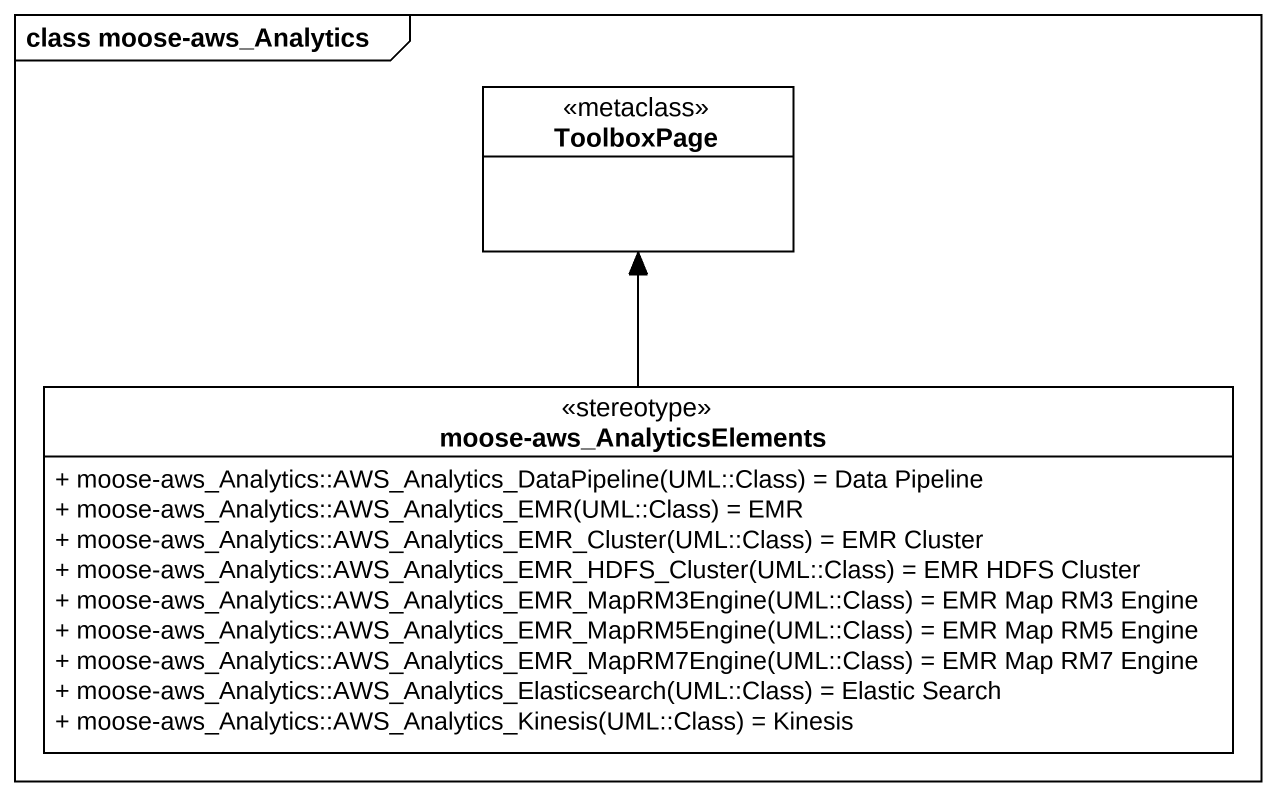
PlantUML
@startuml
mainframe class moose-aws_Analytics
hide circle
hide empty members
skinparam classAttributeIconSize 0
class ToolboxPage <<metaclass>>
class "moose-aws_AnalyticsElements" as moose_aws_AnalyticsElements <<stereotype>> {
  {field} + moose-aws_Analytics::AWS_Analytics_DataPipeline(UML::Class) = Data Pipeline
  {field} + moose-aws_Analytics::AWS_Analytics_EMR(UML::Class) = EMR
  {field} + moose-aws_Analytics::AWS_Analytics_EMR_Cluster(UML::Class) = EMR Cluster
  {field} + moose-aws_Analytics::AWS_Analytics_EMR_HDFS_Cluster(UML::Class) = EMR HDFS Cluster
  {field} + moose-aws_Analytics::AWS_Analytics_EMR_MapRM3Engine(UML::Class) = EMR Map RM3 Engine
  {field} + moose-aws_Analytics::AWS_Analytics_EMR_MapRM5Engine(UML::Class) = EMR Map RM5 Engine
  {field} + moose-aws_Analytics::AWS_Analytics_EMR_MapRM7Engine(UML::Class) = EMR Map RM7 Engine
  {field} + moose-aws_Analytics::AWS_Analytics_Elasticsearch(UML::Class) = Elastic Search
  {field} + moose-aws_Analytics::AWS_Analytics_Kinesis(UML::Class) = Kinesis
}
moose_aws_AnalyticsElements -up-> ToolboxPage
@enduml
